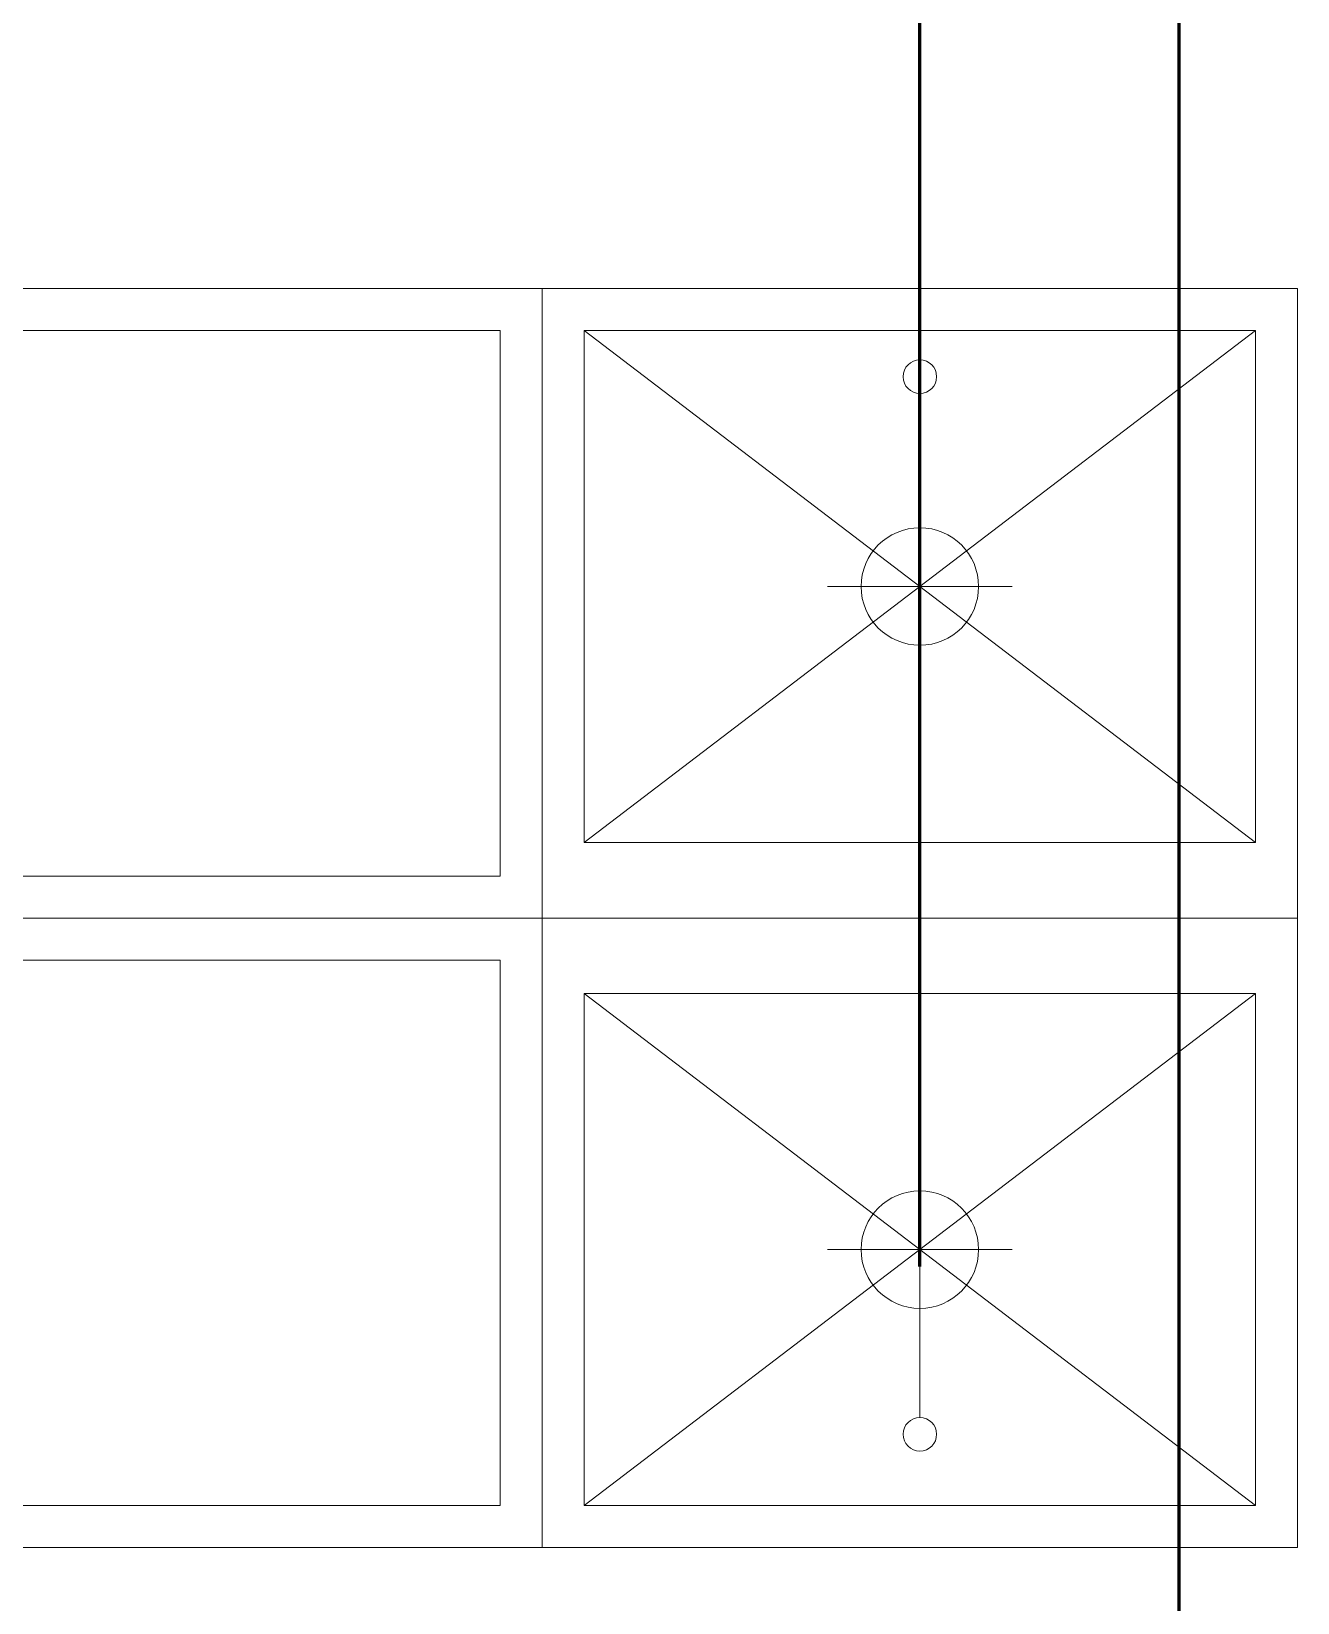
# Model space of a CAD drawing. Units: millimetres at full size. Extents: x -12803 to 120774, y -9413 to 101127.
# Drawn here: x 88147 to 89655, y 16081 to 17953 of the extents above; entities that cross this region are included whole.
import ezdxf

# ---------------------------------------------------------------- set-up
doc = ezdxf.new("R2010")
doc.units = ezdxf.units.MM
doc.header["$LTSCALE"] = 30
doc.layers.add('0-0_NoName', color=7, linetype='Continuous')
for name, color, linetype, lineweight in [('0-6_AIHO30-厨房機器LL', 7, 'Continuous', 15), ('1-0_AIHO58-排水寸法・コメント', 1, 'Continuous', 60), ('3-3_AIHO30-厨房機器', 7, 'Continuous', 15), ('3-5_AIHO57-排水立上げ', 7, 'Continuous', 15), ('3-6_AIHO56-排水接続', 7, 'Continuous', 15), ('9-1_配管－汚水１：硬質塩ビ管（ＤＶ）', 2, 'Continuous', 30)]:
    doc.layers.add(name, color=color, linetype=linetype, lineweight=lineweight)

# ---------------------------------------------------------------- blocks, each defined once
blk = doc.blocks.new('グループ部品-696')
at = {"layer": '1-0_AIHO58-排水寸法・コメント'}
for p, q in [((89205.36, 16481.41), (89205.36, 26550.76)), ((89514.36, 14789.91), (89514.36, 26550.76))]:
    blk.add_line(p, q, dxfattribs=at)
blk = doc.blocks.new('グループ部品-697')
at = {"layer": '1-0_AIHO58-排水寸法・コメント'}
blk.add_blockref('グループ部品-696', (0, 0), dxfattribs=at)
blk = doc.blocks.new('グループ部品-732')
at = {"layer": '0-6_AIHO30-厨房機器LL'}
for p, q in [((87305.36, 17596.41), (88705.36, 17596.41)), ((88805.36, 16986.41), (89605.36, 17596.41)), ((89605.36, 16986.41), (88805.36, 17596.41)), ((87305.36, 16846.41), (88705.36, 16846.41)), ((89605.36, 16806.41), (88805.36, 16196.41)), ((88805.36, 16806.41), (89605.36, 16196.41))]:
    blk.add_line(p, q, dxfattribs=at)
for points in [[(87305.36, 17596.41), (87305.36, 16946.41), (88705.36, 16946.41), (88705.36, 17596.41)], [(87305.36, 16846.41), (87305.36, 16196.41), (88705.36, 16196.41), (88705.36, 16846.41)]]:
    blk.add_lwpolyline(points, dxfattribs=at)
for points in [[(88805.36, 17596.41), (88805.36, 16986.41), (89605.36, 16986.41), (89605.36, 17596.41)], [(89605.36, 16196.41), (89605.36, 16806.41), (88805.36, 16806.41), (88805.36, 16196.41)]]:
    blk.add_lwpolyline(points, close=True, dxfattribs=at)
at = {"layer": '3-3_AIHO30-厨房機器'}
for p, q in [((87255.36, 17646.41), (88755.36, 17646.41)), ((88755.36, 16896.41), (88755.36, 17646.41)), ((87255.36, 16896.41), (88755.36, 16896.41)), ((87255.36, 16896.41), (88755.36, 16896.41)), ((88755.36, 16146.41), (88755.36, 16896.41)), ((87255.36, 16146.41), (88755.36, 16146.41))]:
    blk.add_line(p, q, dxfattribs=at)
for points in [[(89655.36, 17646.41), (88755.36, 17646.41), (88755.36, 16896.41), (89655.36, 16896.41)], [(88755.36, 16146.41), (89655.36, 16146.41), (89655.36, 16896.41), (88755.36, 16896.41)]]:
    blk.add_lwpolyline(points, close=True, dxfattribs=at)
at = {"layer": '3-5_AIHO57-排水立上げ'}
for p, q in [((89205.36, 17361.41), (89205.36, 17521.41)), ((89205.36, 16431.41), (89205.36, 16301.41))]:
    blk.add_line(p, q, dxfattribs=at)
for centre in [(89205.36, 17541.41), (89205.36, 16281.41)]:
    blk.add_circle(centre, 20, dxfattribs=at)
at = {"layer": '3-6_AIHO56-排水接続'}
for p, q in [((89205.36, 17181.41), (89205.36, 17401.41)), ((89315.36, 17291.41), (89095.36, 17291.41)), ((89205.36, 16611.41), (89205.36, 16391.41)), ((89095.36, 16501.41), (89315.36, 16501.41))]:
    blk.add_line(p, q, dxfattribs=at)
for centre in [(89205.36, 17291.41), (89205.36, 16501.41)]:
    blk.add_circle(centre, 70, dxfattribs=at)
blk = doc.blocks.new('グループ部品-763')
at = {"layer": '0-6_AIHO30-厨房機器LL'}
for p, q in [((87305.36, 17596.41), (88705.36, 17596.41)), ((88805.36, 16986.41), (89605.36, 17596.41)), ((89605.36, 16986.41), (88805.36, 17596.41)), ((87305.36, 16846.41), (88705.36, 16846.41)), ((89605.36, 16806.41), (88805.36, 16196.41)), ((88805.36, 16806.41), (89605.36, 16196.41))]:
    blk.add_line(p, q, dxfattribs=at)
for points in [[(87305.36, 17596.41), (87305.36, 16946.41), (88705.36, 16946.41), (88705.36, 17596.41)], [(87305.36, 16846.41), (87305.36, 16196.41), (88705.36, 16196.41), (88705.36, 16846.41)]]:
    blk.add_lwpolyline(points, dxfattribs=at)
for points in [[(88805.36, 17596.41), (88805.36, 16986.41), (89605.36, 16986.41), (89605.36, 17596.41)], [(89605.36, 16196.41), (89605.36, 16806.41), (88805.36, 16806.41), (88805.36, 16196.41)]]:
    blk.add_lwpolyline(points, close=True, dxfattribs=at)
at = {"layer": '3-3_AIHO30-厨房機器'}
for p, q in [((87255.36, 17646.41), (88755.36, 17646.41)), ((88755.36, 16896.41), (88755.36, 17646.41)), ((87255.36, 16896.41), (88755.36, 16896.41)), ((87255.36, 16896.41), (88755.36, 16896.41)), ((88755.36, 16146.41), (88755.36, 16896.41)), ((87255.36, 16146.41), (88755.36, 16146.41))]:
    blk.add_line(p, q, dxfattribs=at)
for points in [[(89655.36, 17646.41), (88755.36, 17646.41), (88755.36, 16896.41), (89655.36, 16896.41)], [(88755.36, 16146.41), (89655.36, 16146.41), (89655.36, 16896.41), (88755.36, 16896.41)]]:
    blk.add_lwpolyline(points, close=True, dxfattribs=at)
at = {"layer": '3-5_AIHO57-排水立上げ'}
for p, q in [((89205.36, 17361.41), (89205.36, 17521.41)), ((89205.36, 16431.41), (89205.36, 16301.41))]:
    blk.add_line(p, q, dxfattribs=at)
for centre in [(89205.36, 17541.41), (89205.36, 16281.41)]:
    blk.add_circle(centre, 20, dxfattribs=at)
at = {"layer": '3-6_AIHO56-排水接続'}
for p, q in [((89205.36, 17181.41), (89205.36, 17401.41)), ((89315.36, 17291.41), (89095.36, 17291.41)), ((89205.36, 16611.41), (89205.36, 16391.41)), ((89095.36, 16501.41), (89315.36, 16501.41))]:
    blk.add_line(p, q, dxfattribs=at)
for centre in [(89205.36, 17291.41), (89205.36, 16501.41)]:
    blk.add_circle(centre, 70, dxfattribs=at)

msp = doc.modelspace()

# ---------------------------------------------------------------- block references
at = {"layer": '0-0_NoName'}
for name in ['グループ部品-732', 'グループ部品-763']:
    msp.add_blockref(name, (0, 0), dxfattribs=at)
at = {"layer": '9-1_配管－汚水１：硬質塩ビ管（ＤＶ）'}
msp.add_blockref('グループ部品-697', (0, 0), dxfattribs=at)

doc.saveas('drawing.dxf')
